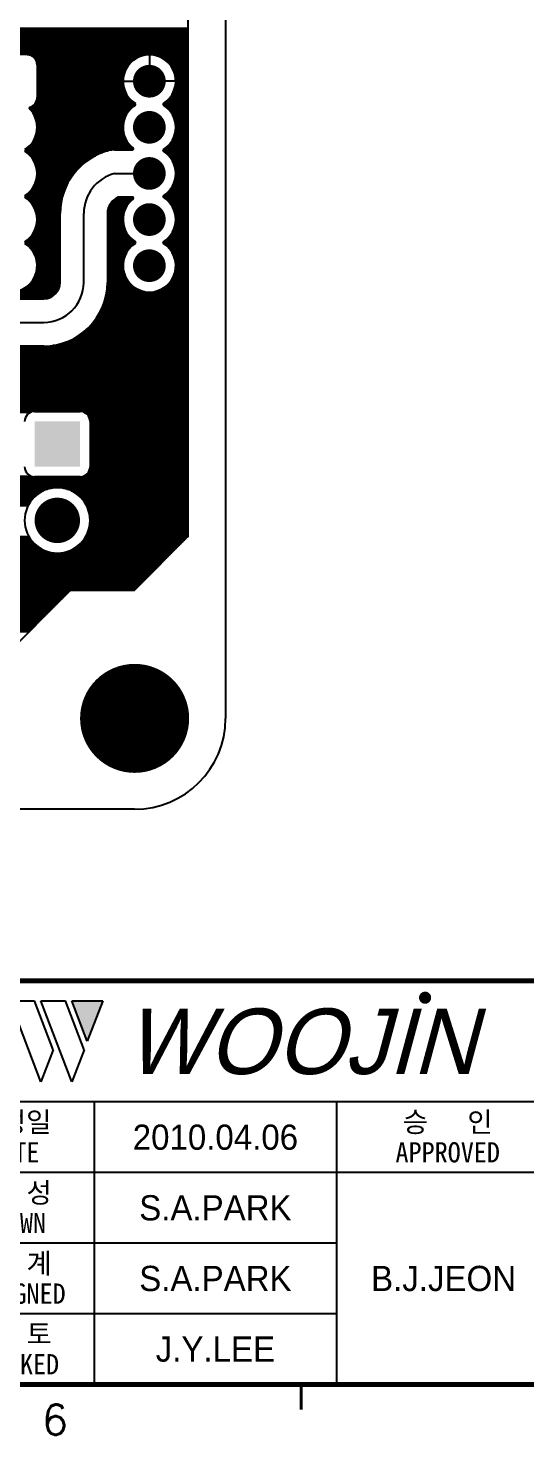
# Model space of a CAD drawing. Extents: x 295 to 953, y 10 to 290.
# Drawn here: x 757.4 to 806.7, y 10 to 149.4 of the extents above; entities that cross this region are included whole.
import ezdxf
from ezdxf.enums import TextEntityAlignment as Align

# ---------------------------------------------------------------- set-up
doc = ezdxf.new("R2010")
doc.units = 0
doc.header["$LTSCALE"] = 5
doc.header["$MEASUREMENT"] = 0
doc.layers.get('0').update_dxf_attribs({"linetype": 'CONTINUOUS', "lineweight": 25})
for name, color, linetype in [('SHEET', 3, 'CONTINUOUS'), ('TOP_PHO', 15, 'CONTINUOUS'), ('문자', 4, 'CONTINUOUS'), ('테두리', 3, 'CONTINUOUS')]:
    doc.layers.add(name, color=color, linetype=linetype)
doc.styles.add('MARK', font='ARLRDBD.TTF')
doc.styles.get("Standard").update_dxf_attribs({"font": 'simplex.shx'})
doc.styles.add('굴림', font='')
doc.styles.add('굴림체', font='')
doc.styles.get('굴림').set_extended_font_data('Gulim')
doc.styles.get('굴림체').set_extended_font_data('GulimChe')

# ---------------------------------------------------------------- blocks, each defined once
blk = doc.blocks.new('B')
at = {"layer": '문자'}
blk.add_hatch(color=256, dxfattribs=at).paths.add_polyline_path([(13.79, 10), (15.31, 6), (16.84, 10)])
at = {"color": 4, "const_width": 0.6}
blk.add_lwpolyline([(48.46, 10.32, 1), (49.06, 10.32, 1)], format="xyb", close=True, dxfattribs=at)
at = {"layer": '문자'}
for p, q in [((10.73, 2), (7.68, 10)), ((7.68, 10), (10.09, 10)), ((11.94, 5.16), (10.09, 10)), ((10.73, 10), (13.15, 10)), ((13.79, 2), (10.73, 10)), ((14.99, 5.16), (13.15, 10)), ((13.79, 10), (16.84, 10)), ((15.31, 6), (13.79, 10)), ((16.84, 10), (15.31, 6)), ((11.94, 5.16), (10.73, 2)), ((14.99, 5.16), (13.79, 2))]:
    blk.add_line(p, q, dxfattribs=at)
at = {"layer": '문자', "style": 'MARK', "oblique": 15}
blk.add_text('WOOJIN', height=6.5, dxfattribs=at).set_placement((36.4, 6), align=Align.MIDDLE_CENTER)
blk = doc.blocks.new('C')
at = {"layer": 'SHEET'}
for p, q in [((333, 43), (247, 43)), ((287, 43), (287, 15)), ((311, 43), (311, 15)), ((333, 36), (247, 36)), ((311, 29), (247, 29)), ((311, 22), (227, 22))]:
    blk.add_line(p, q, dxfattribs=at)
at = {"layer": '테두리'}
for points, const_width in [([(15, 285), (15, 15), (405, 15), (405, 285), (15, 285)], 0.5), ([(15, 55), (405, 55)], 0.5), ([(307.5, 12.5), (307.5, 15)], 0.3)]:
    blk.add_lwpolyline(points, dxfattribs=dict(at, const_width=const_width))
blk.add_blockref('B', (271, 43))
at = {"layer": '문자', "style": '굴림체'}
for s, p in [('작성일', (279, 41)), ('승   인', (322, 41)), ('APPROVED', (322, 38)), ('DATE', (279, 38)), ('작  성', (279, 34)), ('DRAWN', (279, 31)), ('설  계', (279, 27)), ('DESIGNED', (279, 24)), ('검  토', (279, 20)), ('CHECKED', (279, 17))]:
    blk.add_text(s, height=2, dxfattribs=at).set_placement(p, align=Align.MIDDLE_CENTER)
at = {"layer": '문자'}
blk.add_text('6', height=3, dxfattribs=at).set_placement((283.12, 11.5), align=Align.MIDDLE)

msp = doc.modelspace()

# ---------------------------------------------------------------- linework, layer by layer
for points, const_width in [([(768.63, 144.14, 1), (770.25, 144.14, 1)], 1.62), ([(768.63, 139.57, 1), (770.25, 139.57, 1)], 1.62), ([(768.63, 135, 1), (770.25, 135, 1)], 1.62), ([(768.63, 130.43, 1), (770.25, 130.43, 1)], 1.62), ([(768.63, 125.86, 1), (770.25, 125.86, 1)], 1.62), ([(759.2, 100.62, 1), (761.45, 100.62, 1)], 2.25), ([(765.28, 81, 1), (770.68, 81, 1)], 5.4)]:
    msp.add_lwpolyline(points, format="xyb", close=True, dxfattribs=dict(const_width=const_width))
msp.add_solid([(762.58, 110.43), (762.58, 105.93), (758.08, 110.43), (758.08, 105.93)])
at = {"layer": 'TOP_PHO', "color": 7}
for p, q in [((776.98, 261), (776.98, 81)), ((773.29, 99.07), (773.29, 246.53)), ((753.75, 149.24), (773.29, 149.24)), ((753.76, 149.4), (773.29, 149.4)), ((753.39, 147.78), (773.29, 147.78)), ((753.46, 147.94), (773.29, 147.94)), ((753.53, 148.1), (773.29, 148.1)), ((753.58, 148.27), (773.29, 148.27)), ((753.63, 148.43), (773.29, 148.43)), ((753.67, 148.59), (773.29, 148.59)), ((753.7, 148.75), (773.29, 148.75)), ((753.73, 148.91), (773.29, 148.91)), ((753.74, 149.08), (773.29, 149.08)), ((752.73, 146.81), (773.29, 146.81)), ((752.87, 146.97), (773.29, 146.97)), ((753, 147.13), (773.29, 147.13)), ((753.12, 147.29), (773.29, 147.29)), ((753.22, 147.46), (773.29, 147.46)), ((753.31, 147.62), (773.29, 147.62)), ((757.79, 146.65), (768.69, 146.65)), ((758.02, 146.48), (768.28, 146.48)), ((769.44, 146.75), (769.44, 145.76)), ((770.18, 146.65), (773.29, 146.65)), ((770.59, 146.48), (773.29, 146.48)), ((758.16, 146.32), (768, 146.32)), ((758.25, 146.16), (767.78, 146.16)), ((758.3, 146), (767.6, 146)), ((758.33, 145.84), (767.45, 145.84)), ((758.33, 145.76), (758.33, 142.52)), ((758.33, 145.67), (767.32, 145.67)), ((758.33, 145.51), (767.21, 145.51)), ((758.33, 145.35), (767.12, 145.35)), ((758.33, 145.19), (767.04, 145.19)), ((758.33, 145.03), (766.98, 145.03)), ((770.87, 146.32), (773.29, 146.32)), ((771.09, 146.16), (773.29, 146.16)), ((771.27, 146), (773.29, 146)), ((771.42, 145.84), (773.29, 145.84)), ((771.55, 145.67), (773.29, 145.67)), ((771.66, 145.51), (773.29, 145.51)), ((771.75, 145.35), (773.29, 145.35)), ((771.83, 145.19), (773.29, 145.19)), ((771.89, 145.03), (773.29, 145.03)), ((758.33, 144.86), (766.93, 144.86)), ((758.33, 144.7), (766.89, 144.7)), ((758.33, 144.54), (766.86, 144.54)), ((758.33, 144.38), (766.84, 144.38)), ((758.33, 144.22), (766.83, 144.22)), ((758.33, 144.05), (766.83, 144.05)), ((758.33, 143.89), (766.84, 143.89)), ((758.33, 143.73), (766.86, 143.73)), ((766.83, 144.14), (767.82, 144.14)), ((772.05, 144.14), (771.06, 144.14)), ((771.94, 144.86), (773.29, 144.86)), ((771.99, 144.7), (773.29, 144.7)), ((772.01, 143.73), (773.29, 143.73)), ((772.02, 144.54), (773.29, 144.54)), ((772.03, 143.89), (773.29, 143.89)), ((772.04, 144.38), (773.29, 144.38)), ((772.04, 144.22), (773.29, 144.22)), ((772.04, 144.05), (773.29, 144.05)), ((758.3, 142.27), (767.62, 142.27)), ((758.33, 143.57), (766.89, 143.57)), ((758.33, 143.41), (766.93, 143.41)), ((758.33, 143.24), (766.99, 143.24)), ((758.33, 143.08), (767.05, 143.08)), ((758.33, 142.92), (767.13, 142.92)), ((758.33, 142.76), (767.22, 142.76)), ((758.33, 142.6), (767.33, 142.6)), ((758.33, 142.43), (767.46, 142.43)), ((771.25, 142.27), (773.29, 142.27)), ((771.41, 142.43), (773.29, 142.43)), ((771.54, 142.6), (773.29, 142.6)), ((771.65, 142.76), (773.29, 142.76)), ((771.74, 142.92), (773.29, 142.92)), ((771.82, 143.08), (773.29, 143.08)), ((771.89, 143.24), (773.29, 143.24)), ((771.94, 143.41), (773.29, 143.41)), ((771.98, 143.57), (773.29, 143.57)), ((757.54, 141.46), (767.63, 141.46)), ((757.68, 141.3), (767.48, 141.3)), ((757.75, 141.62), (767.82, 141.62)), ((757.81, 141.14), (767.35, 141.14)), ((757.92, 140.98), (767.23, 140.98)), ((758, 141.79), (768.05, 141.79)), ((758.02, 140.81), (767.14, 140.81)), ((758.14, 141.95), (768.03, 141.95)), ((758.24, 142.11), (767.8, 142.11)), ((770.82, 141.79), (773.29, 141.79)), ((770.85, 141.95), (773.29, 141.95)), ((771.05, 141.62), (773.29, 141.62)), ((771.07, 142.11), (773.29, 142.11)), ((771.24, 141.46), (773.29, 141.46)), ((771.39, 141.3), (773.29, 141.3)), ((771.52, 141.14), (773.29, 141.14)), ((771.64, 140.98), (773.29, 140.98)), ((771.73, 140.81), (773.29, 140.81)), ((758.1, 140.65), (767.06, 140.65)), ((758.16, 140.49), (766.99, 140.49)), ((758.22, 140.33), (766.94, 140.33)), ((758.26, 140.17), (766.89, 140.17)), ((758.29, 140), (766.86, 140)), ((758.32, 139.84), (766.84, 139.84)), ((758.33, 139.68), (766.83, 139.68)), ((758.33, 139.52), (766.83, 139.52)), ((771.81, 140.65), (773.29, 140.65)), ((771.88, 140.49), (773.29, 140.49)), ((771.93, 140.33), (773.29, 140.33)), ((771.98, 140.17), (773.29, 140.17)), ((772.01, 140), (773.29, 140)), ((772.03, 139.84), (773.29, 139.84)), ((772.04, 139.68), (773.29, 139.68)), ((772.04, 139.52), (773.29, 139.52)), ((757.85, 138.06), (767.31, 138.06)), ((757.95, 138.22), (767.2, 138.22)), ((758.04, 138.38), (767.11, 138.38)), ((758.12, 138.55), (767.04, 138.55)), ((758.18, 138.71), (766.97, 138.71)), ((758.23, 138.87), (766.92, 138.87)), ((758.27, 139.03), (766.88, 139.03)), ((758.3, 139.19), (766.85, 139.19)), ((758.32, 139.36), (766.83, 139.36)), ((771.56, 138.06), (773.29, 138.06)), ((771.67, 138.22), (773.29, 138.22)), ((771.76, 138.38), (773.29, 138.38)), ((771.84, 138.55), (773.29, 138.55)), ((771.9, 138.71), (773.29, 138.71)), ((771.95, 138.87), (773.29, 138.87)), ((771.99, 139.03), (773.29, 139.03)), ((772.02, 139.19), (773.29, 139.19)), ((772.04, 139.36), (773.29, 139.36)), ((757.07, 137.25), (765.35, 137.25)), ((757.18, 137.41), (767.88, 137.41)), ((757.29, 137.09), (764.84, 137.09)), ((757.4, 137.57), (767.76, 137.57)), ((757.48, 136.93), (764.44, 136.93)), ((757.57, 137.74), (767.58, 137.74)), ((757.64, 136.76), (764.1, 136.76)), ((757.72, 137.9), (767.43, 137.9)), ((766, 137.34), (767.79, 137.34)), ((770.79, 137.25), (773.29, 137.25)), ((770.9, 137.41), (773.29, 137.41)), ((771, 137.09), (773.29, 137.09)), ((771.11, 137.57), (773.29, 137.57)), ((771.2, 136.93), (773.29, 136.93)), ((771.29, 137.74), (773.29, 137.74)), ((771.36, 136.76), (773.29, 136.76)), ((771.44, 137.9), (773.29, 137.9)), ((757.78, 136.6), (763.8, 136.6)), ((757.9, 136.44), (763.54, 136.44)), ((758, 136.28), (763.3, 136.28)), ((758.08, 136.12), (763.08, 136.12)), ((758.15, 135.95), (762.88, 135.95)), ((758.21, 135.79), (762.7, 135.79)), ((758.25, 135.63), (762.53, 135.63)), ((758.29, 135.47), (762.37, 135.47)), ((758.31, 135.31), (762.22, 135.31)), ((771.5, 136.6), (773.29, 136.6)), ((771.61, 136.44), (773.29, 136.44)), ((771.71, 136.28), (773.29, 136.28)), ((771.8, 136.12), (773.29, 136.12)), ((771.87, 135.95), (773.29, 135.95)), ((771.92, 135.79), (773.29, 135.79)), ((771.97, 135.63), (773.29, 135.63)), ((772, 135.47), (773.29, 135.47)), ((772.03, 135.31), (773.29, 135.31)), ((758.06, 133.85), (761.25, 133.85)), ((758.13, 134.01), (761.33, 134.01)), ((758.19, 134.17), (761.41, 134.17)), ((758.24, 134.33), (761.51, 134.33)), ((758.28, 134.5), (761.61, 134.5)), ((758.31, 134.66), (761.71, 134.66)), ((758.32, 134.82), (761.83, 134.82)), ((758.33, 135.14), (762.08, 135.14)), ((758.33, 134.98), (761.95, 134.98)), ((766, 135), (769.44, 135)), ((771.78, 133.85), (773.29, 133.85)), ((771.85, 134.01), (773.29, 134.01)), ((771.91, 134.17), (773.29, 134.17)), ((771.96, 134.33), (773.29, 134.33)), ((772, 134.5), (773.29, 134.5)), ((772.02, 134.66), (773.29, 134.66)), ((772.04, 135.14), (773.29, 135.14)), ((772.04, 134.82), (773.29, 134.82)), ((772.05, 134.98), (773.29, 134.98)), ((757.07, 132.71), (760.82, 132.71)), ((757.24, 132.88), (760.87, 132.88)), ((757.24, 132.55), (760.78, 132.55)), ((757.44, 133.04), (760.92, 133.04)), ((757.61, 133.2), (760.97, 133.2)), ((757.75, 133.36), (761.03, 133.36)), ((757.87, 133.52), (761.1, 133.52)), ((757.97, 133.69), (761.17, 133.69)), ((766.15, 132.55), (767.88, 132.55)), ((767.79, 132.66), (766.38, 132.66)), ((770.78, 132.71), (773.29, 132.71)), ((770.95, 132.88), (773.29, 132.88)), ((770.95, 132.55), (773.29, 132.55)), ((771.16, 133.04), (773.29, 133.04)), ((771.32, 133.2), (773.29, 133.2)), ((771.47, 133.36), (773.29, 133.36)), ((771.59, 133.52), (773.29, 133.52)), ((771.69, 133.69), (773.29, 133.69)), ((757.44, 132.39), (760.74, 132.39)), ((757.61, 132.23), (760.71, 132.23)), ((757.75, 132.07), (760.68, 132.07)), ((757.87, 131.9), (760.66, 131.9)), ((757.98, 131.74), (760.64, 131.74)), ((758.06, 131.58), (760.62, 131.58)), ((758.13, 131.42), (760.61, 131.42)), ((758.19, 131.26), (760.61, 131.26)), ((758.24, 131.09), (760.6, 131.09)), ((760.6, 124.2), (760.6, 131.04)), ((762.94, 124.2), (762.94, 131.04)), ((765.28, 131.09), (766.91, 131.09)), ((765.28, 131.04), (765.28, 124.2)), ((765.29, 131.26), (766.96, 131.26)), ((765.32, 131.42), (767.02, 131.42)), ((765.37, 131.58), (767.09, 131.58)), ((765.43, 131.74), (767.18, 131.74)), ((765.51, 131.9), (767.28, 131.9)), ((765.61, 132.07), (767.4, 132.07)), ((765.74, 132.23), (767.54, 132.23)), ((765.92, 132.39), (767.71, 132.39)), ((771.16, 132.39), (773.29, 132.39)), ((771.33, 132.23), (773.29, 132.23)), ((771.47, 132.07), (773.29, 132.07)), ((771.59, 131.9), (773.29, 131.9)), ((771.69, 131.74), (773.29, 131.74)), ((771.78, 131.58), (773.29, 131.58)), ((771.85, 131.42), (773.29, 131.42)), ((771.91, 131.26), (773.29, 131.26)), ((771.96, 131.09), (773.29, 131.09)), ((758.25, 129.8), (760.6, 129.8)), ((758.28, 130.93), (760.6, 130.93)), ((758.29, 129.96), (760.6, 129.96)), ((758.31, 130.77), (760.6, 130.77)), ((758.31, 130.12), (760.6, 130.12)), ((758.32, 130.61), (760.6, 130.61)), ((758.33, 130.45), (760.6, 130.45)), ((758.33, 130.28), (760.6, 130.28)), ((765.28, 130.93), (766.87, 130.93)), ((765.28, 130.77), (766.85, 130.77)), ((765.28, 130.61), (766.83, 130.61)), ((765.28, 130.45), (766.83, 130.45)), ((765.28, 130.28), (766.83, 130.28)), ((765.28, 130.12), (766.84, 130.12)), ((765.28, 129.96), (766.87, 129.96)), ((765.28, 129.8), (766.9, 129.8)), ((771.97, 129.8), (773.29, 129.8)), ((772, 130.93), (773.29, 130.93)), ((772, 129.96), (773.29, 129.96)), ((772.02, 130.77), (773.29, 130.77)), ((772.03, 130.12), (773.29, 130.12)), ((772.04, 130.61), (773.29, 130.61)), ((772.04, 130.28), (773.29, 130.28)), ((772.05, 130.45), (773.29, 130.45)), ((757.28, 128.34), (760.6, 128.34)), ((757.48, 128.5), (760.6, 128.5)), ((757.64, 128.66), (760.6, 128.66)), ((757.78, 128.83), (760.6, 128.83)), ((757.9, 128.99), (760.6, 128.99)), ((757.99, 129.15), (760.6, 129.15)), ((758.08, 129.31), (760.6, 129.31)), ((758.15, 129.47), (760.6, 129.47)), ((758.21, 129.64), (760.6, 129.64)), ((765.28, 129.64), (766.95, 129.64)), ((765.28, 129.47), (767.01, 129.47)), ((765.28, 129.31), (767.08, 129.31)), ((765.28, 129.15), (767.16, 129.15)), ((765.28, 128.99), (767.26, 128.99)), ((765.28, 128.83), (767.38, 128.83)), ((765.28, 128.66), (767.51, 128.66)), ((765.28, 128.5), (767.67, 128.5)), ((765.28, 128.34), (767.87, 128.34)), ((771, 128.34), (773.29, 128.34)), ((771.2, 128.5), (773.29, 128.5)), ((771.36, 128.66), (773.29, 128.66)), ((771.5, 128.83), (773.29, 128.83)), ((771.61, 128.99), (773.29, 128.99)), ((771.71, 129.15), (773.29, 129.15)), ((771.79, 129.31), (773.29, 129.31)), ((771.86, 129.47), (773.29, 129.47)), ((771.92, 129.64), (773.29, 129.64)), ((757.07, 128.18), (760.6, 128.18)), ((757.19, 128.02), (760.6, 128.02)), ((757.4, 127.85), (760.6, 127.85)), ((757.58, 127.69), (760.6, 127.69)), ((757.72, 127.53), (760.6, 127.53)), ((757.85, 127.37), (760.6, 127.37)), ((757.95, 127.21), (760.6, 127.21)), ((758.04, 127.04), (760.6, 127.04)), ((758.12, 126.88), (760.6, 126.88)), ((765.28, 128.18), (768.08, 128.18)), ((765.28, 128.02), (767.97, 128.02)), ((765.28, 127.85), (767.76, 127.85)), ((765.28, 127.69), (767.58, 127.69)), ((765.28, 127.53), (767.43, 127.53)), ((765.28, 127.37), (767.31, 127.37)), ((765.28, 127.21), (767.2, 127.21)), ((765.28, 127.04), (767.11, 127.04)), ((765.28, 126.88), (767.04, 126.88)), ((770.79, 128.18), (773.29, 128.18)), ((770.9, 128.02), (773.29, 128.02)), ((771.12, 127.85), (773.29, 127.85)), ((771.29, 127.69), (773.29, 127.69)), ((771.44, 127.53), (773.29, 127.53)), ((771.56, 127.37), (773.29, 127.37)), ((771.67, 127.21), (773.29, 127.21)), ((771.76, 127.04), (773.29, 127.04)), ((771.84, 126.88), (773.29, 126.88)), ((758.18, 126.72), (760.6, 126.72)), ((758.23, 126.56), (760.6, 126.56)), ((758.27, 126.4), (760.6, 126.4)), ((758.3, 126.23), (760.6, 126.23)), ((758.32, 126.07), (760.6, 126.07)), ((758.32, 125.59), (760.6, 125.59)), ((758.33, 125.91), (760.6, 125.91)), ((758.33, 125.75), (760.6, 125.75)), ((765.28, 126.72), (766.97, 126.72)), ((765.28, 126.56), (766.92, 126.56)), ((765.28, 126.4), (766.88, 126.4)), ((765.28, 126.23), (766.85, 126.23)), ((765.28, 126.07), (766.83, 126.07)), ((765.28, 125.91), (766.83, 125.91)), ((765.28, 125.75), (766.83, 125.75)), ((765.28, 125.59), (766.84, 125.59)), ((771.9, 126.72), (773.29, 126.72)), ((771.95, 126.56), (773.29, 126.56)), ((771.99, 126.4), (773.29, 126.4)), ((772.02, 126.23), (773.29, 126.23)), ((772.03, 125.59), (773.29, 125.59)), ((772.04, 126.07), (773.29, 126.07)), ((772.04, 125.75), (773.29, 125.75)), ((772.04, 125.91), (773.29, 125.91)), ((757.68, 124.13), (760.6, 124.13)), ((757.81, 124.29), (760.6, 124.29)), ((757.92, 124.45), (760.6, 124.45)), ((758.01, 124.61), (760.6, 124.61)), ((758.1, 124.78), (760.6, 124.78)), ((758.16, 124.94), (760.6, 124.94)), ((758.22, 125.1), (760.6, 125.1)), ((758.26, 125.26), (760.6, 125.26)), ((758.29, 125.42), (760.6, 125.42)), ((765.28, 125.42), (766.86, 125.42)), ((765.28, 125.26), (766.89, 125.26)), ((765.28, 125.1), (766.94, 125.1)), ((765.28, 124.94), (766.99, 124.94)), ((765.28, 124.78), (767.06, 124.78)), ((765.28, 124.61), (767.14, 124.61)), ((765.28, 124.45), (767.24, 124.45)), ((765.28, 124.29), (767.35, 124.29)), ((765.28, 124.13), (767.48, 124.13)), ((771.39, 124.13), (773.29, 124.13)), ((771.52, 124.29), (773.29, 124.29)), ((771.64, 124.45), (773.29, 124.45)), ((771.73, 124.61), (773.29, 124.61)), ((771.81, 124.78), (773.29, 124.78)), ((771.88, 124.94), (773.29, 124.94)), ((771.93, 125.1), (773.29, 125.1)), ((771.98, 125.26), (773.29, 125.26)), ((772.01, 125.42), (773.29, 125.42)), ((738.44, 122.83), (759.85, 122.83)), ((738.49, 122.99), (760.06, 122.99)), ((738.55, 123.16), (760.22, 123.16)), ((756.33, 123.32), (760.34, 123.32)), ((756.8, 123.48), (760.43, 123.48)), ((757.1, 123.64), (760.5, 123.64)), ((757.33, 123.8), (760.55, 123.8)), ((757.52, 123.97), (760.58, 123.97)), ((765.13, 122.83), (773.29, 122.83)), ((765.16, 122.99), (773.29, 122.99)), ((765.19, 123.16), (773.29, 123.16)), ((765.22, 123.32), (768.83, 123.32)), ((765.24, 123.48), (768.36, 123.48)), ((765.26, 123.64), (768.05, 123.64)), ((765.27, 123.8), (767.82, 123.8)), ((765.28, 123.97), (767.64, 123.97)), ((770.04, 123.32), (773.29, 123.32)), ((770.51, 123.48), (773.29, 123.48)), ((770.82, 123.64), (773.29, 123.64)), ((771.05, 123.8), (773.29, 123.8)), ((771.23, 123.97), (773.29, 123.97)), ((738.37, 122.67), (759.51, 122.67)), ((747.49, 122.58), (758.98, 122.58)), ((764.61, 121.37), (773.29, 121.37)), ((764.69, 121.54), (773.29, 121.54)), ((764.76, 121.7), (773.29, 121.7)), ((764.83, 121.86), (773.29, 121.86)), ((764.89, 122.02), (773.29, 122.02)), ((764.95, 122.18), (773.29, 122.18)), ((765, 122.35), (773.29, 122.35)), ((765.05, 122.51), (773.29, 122.51)), ((765.09, 122.67), (773.29, 122.67)), ((747.46, 120.24), (758.98, 120.24)), ((763.6, 119.92), (773.29, 119.92)), ((763.74, 120.08), (773.29, 120.08)), ((763.88, 120.24), (773.29, 120.24)), ((764.01, 120.4), (773.29, 120.4)), ((764.12, 120.56), (773.29, 120.56)), ((764.23, 120.73), (773.29, 120.73)), ((764.34, 120.89), (773.29, 120.89)), ((764.44, 121.05), (773.29, 121.05)), ((764.53, 121.21), (773.29, 121.21)), ((761.9, 118.62), (773.29, 118.62)), ((762.19, 118.78), (773.29, 118.78)), ((762.45, 118.94), (773.29, 118.94)), ((762.68, 119.11), (773.29, 119.11)), ((762.9, 119.27), (773.29, 119.27)), ((763.09, 119.43), (773.29, 119.43)), ((763.27, 119.59), (773.29, 119.59)), ((763.44, 119.75), (773.29, 119.75)), ((745.7, 117.16), (773.29, 117.16)), ((745.86, 117.32), (773.29, 117.32)), ((746.05, 117.49), (773.29, 117.49)), ((746.31, 117.65), (773.29, 117.65)), ((746.7, 117.81), (773.29, 117.81)), ((758.98, 117.9), (747.46, 117.9)), ((759.92, 117.97), (773.29, 117.97)), ((760.68, 118.13), (773.29, 118.13)), ((761.18, 118.3), (773.29, 118.3)), ((761.57, 118.46), (773.29, 118.46)), ((745.17, 115.87), (773.29, 115.87)), ((745.17, 115.7), (773.29, 115.7)), ((745.18, 116.03), (773.29, 116.03)), ((745.21, 116.19), (773.29, 116.19)), ((745.25, 116.35), (773.29, 116.35)), ((745.31, 116.51), (773.29, 116.51)), ((745.38, 116.68), (773.29, 116.68)), ((745.46, 116.84), (773.29, 116.84)), ((745.57, 117), (773.29, 117)), ((745.17, 115.54), (773.29, 115.54)), ((745.17, 115.38), (773.29, 115.38)), ((745.17, 115.22), (773.29, 115.22)), ((745.17, 115.06), (773.29, 115.06)), ((745.17, 114.89), (773.29, 114.89)), ((745.17, 114.73), (773.29, 114.73)), ((745.17, 114.57), (773.29, 114.57)), ((745.17, 114.41), (773.29, 114.41)), ((745.17, 114.25), (773.29, 114.25)), ((745.17, 114.08), (773.29, 114.08)), ((745.17, 113.92), (773.29, 113.92)), ((745.17, 113.76), (773.29, 113.76)), ((745.17, 113.6), (773.29, 113.6)), ((745.17, 113.44), (773.29, 113.44)), ((745.17, 113.27), (773.29, 113.27)), ((745.17, 113.11), (773.29, 113.11)), ((745.17, 112.95), (773.29, 112.95)), ((745.17, 112.79), (773.29, 112.79)), ((745.17, 112.63), (773.29, 112.63)), ((745.17, 112.46), (773.29, 112.46)), ((745.17, 112.3), (773.29, 112.3)), ((745.17, 112.14), (773.29, 112.14)), ((745.17, 111.98), (773.29, 111.98)), ((745.17, 111.82), (773.29, 111.82)), ((745.17, 111.65), (773.29, 111.65)), ((745.17, 111.49), (773.29, 111.49)), ((751.19, 111.33), (757.66, 111.33)), ((758.08, 111.42), (762.58, 111.42)), ((762.99, 111.33), (773.29, 111.33)), ((763.24, 111.17), (773.29, 111.17)), ((763.38, 111.01), (773.29, 111.01)), ((763.48, 110.84), (773.29, 110.84)), ((763.54, 110.68), (773.29, 110.68)), ((763.56, 110.52), (773.29, 110.52)), ((763.57, 110.43), (763.57, 105.93)), ((763.57, 110.36), (773.29, 110.36)), ((763.57, 110.2), (773.29, 110.2)), ((763.57, 110.03), (773.29, 110.03)), ((763.57, 109.87), (773.29, 109.87)), ((763.57, 109.71), (773.29, 109.71)), ((763.57, 109.55), (773.29, 109.55)), ((763.57, 109.39), (773.29, 109.39)), ((763.57, 109.22), (773.29, 109.22)), ((763.57, 109.06), (773.29, 109.06)), ((763.57, 108.9), (773.29, 108.9)), ((763.57, 108.74), (773.29, 108.74)), ((763.57, 108.58), (773.29, 108.58)), ((763.57, 108.41), (773.29, 108.41)), ((763.57, 108.25), (773.29, 108.25)), ((763.57, 108.09), (773.29, 108.09)), ((763.57, 107.93), (773.29, 107.93)), ((763.57, 107.77), (773.29, 107.77)), ((763.57, 107.6), (773.29, 107.6)), ((763.57, 107.44), (773.29, 107.44)), ((763.57, 107.28), (773.29, 107.28)), ((763.57, 107.12), (773.29, 107.12)), ((763.57, 106.96), (773.29, 106.96)), ((763.57, 106.79), (773.29, 106.79)), ((763.57, 106.63), (773.29, 106.63)), ((763.57, 106.47), (773.29, 106.47)), ((763.57, 106.31), (773.29, 106.31)), ((763.57, 106.15), (773.29, 106.15)), ((763.57, 105.98), (773.29, 105.98)), ((745.17, 104.85), (773.29, 104.85)), ((745.17, 104.69), (773.29, 104.69)), ((751.1, 105.01), (757.71, 105.01)), ((762.58, 104.94), (758.08, 104.94)), ((762.95, 105.01), (773.29, 105.01)), ((763.22, 105.17), (773.29, 105.17)), ((763.37, 105.34), (773.29, 105.34)), ((763.47, 105.5), (773.29, 105.5)), ((763.53, 105.66), (773.29, 105.66)), ((763.56, 105.82), (773.29, 105.82)), ((745.17, 104.53), (773.29, 104.53)), ((745.17, 104.36), (773.29, 104.36)), ((745.17, 104.2), (773.29, 104.2)), ((745.17, 104.04), (773.29, 104.04)), ((745.17, 103.88), (773.29, 103.88)), ((751.38, 103.72), (759.37, 103.72)), ((751.8, 103.55), (758.95, 103.55)), ((752.11, 103.39), (758.65, 103.39)), ((752.35, 103.23), (758.41, 103.23)), ((761.28, 103.72), (773.29, 103.72)), ((761.7, 103.55), (773.29, 103.55)), ((762.01, 103.39), (773.29, 103.39)), ((762.25, 103.23), (773.29, 103.23)), ((752.55, 103.07), (758.2, 103.07)), ((752.72, 102.91), (758.03, 102.91)), ((752.87, 102.74), (757.88, 102.74)), ((753.01, 102.58), (757.75, 102.58)), ((753.12, 102.42), (757.63, 102.42)), ((753.22, 102.26), (757.53, 102.26)), ((753.31, 102.1), (757.44, 102.1)), ((762.45, 103.07), (773.29, 103.07)), ((762.62, 102.91), (773.29, 102.91)), ((762.77, 102.74), (773.29, 102.74)), ((762.91, 102.58), (773.29, 102.58)), ((763.02, 102.42), (773.29, 102.42)), ((763.12, 102.26), (773.29, 102.26)), ((763.21, 102.1), (773.29, 102.1)), ((763.29, 101.93), (773.29, 101.93)), ((763.36, 101.77), (773.29, 101.77)), ((763.41, 101.61), (773.29, 101.61)), ((763.46, 101.45), (773.29, 101.45)), ((763.5, 101.29), (773.29, 101.29)), ((763.53, 101.12), (773.29, 101.12)), ((763.55, 100.96), (773.29, 100.96)), ((763.56, 100.8), (773.29, 100.8)), ((763.56, 100.48), (773.29, 100.48)), ((763.57, 100.64), (773.29, 100.64)), ((753.24, 99.02), (757.51, 99.02)), ((763.14, 99.02), (773.27, 99.02)), ((763.23, 99.18), (773.29, 99.18)), ((763.3, 99.34), (773.29, 99.34)), ((763.37, 99.5), (773.29, 99.5)), ((763.42, 99.67), (773.29, 99.67)), ((763.47, 99.83), (773.29, 99.83)), ((763.51, 99.99), (773.29, 99.99)), ((763.53, 100.15), (773.29, 100.15)), ((763.55, 100.31), (773.29, 100.31)), ((767.97, 93.72), (773.26, 99.01)), ((751.88, 97.72), (758.88, 97.72)), ((752.16, 97.88), (758.59, 97.88)), ((752.39, 98.05), (758.36, 98.05)), ((752.59, 98.21), (758.16, 98.21)), ((752.76, 98.37), (758, 98.37)), ((752.9, 98.53), (757.85, 98.53)), ((753.03, 98.69), (757.72, 98.69)), ((753.14, 98.86), (757.61, 98.86)), ((761.78, 97.72), (771.97, 97.72)), ((762.06, 97.88), (772.13, 97.88)), ((762.29, 98.05), (772.3, 98.05)), ((762.49, 98.21), (772.46, 98.21)), ((762.66, 98.37), (772.62, 98.37)), ((762.8, 98.53), (772.78, 98.53)), ((762.93, 98.69), (772.94, 98.69)), ((763.04, 98.86), (773.11, 98.86)), ((741.48, 96.26), (770.51, 96.26)), ((741.76, 96.43), (770.68, 96.43)), ((742.02, 96.59), (770.84, 96.59)), ((742.25, 96.75), (771, 96.75)), ((742.47, 96.91), (771.16, 96.91)), ((742.66, 97.07), (771.32, 97.07)), ((742.85, 97.24), (771.49, 97.24)), ((750.76, 97.4), (759.99, 97.4)), ((751.49, 97.56), (759.26, 97.56)), ((760.66, 97.4), (771.65, 97.4)), ((761.39, 97.56), (771.81, 97.56)), ((635.18, 94.81), (769.06, 94.81)), ((635.29, 94.97), (769.22, 94.97)), ((635.38, 95.13), (769.38, 95.13)), ((635.46, 95.29), (769.54, 95.29)), ((738.96, 95.45), (769.7, 95.45)), ((739.83, 95.62), (769.87, 95.62)), ((740.38, 95.78), (770.03, 95.78)), ((740.81, 95.94), (770.19, 95.94)), ((741.17, 96.1), (770.35, 96.1)), ((634.87, 94.32), (768.57, 94.32)), ((634.87, 94.16), (768.41, 94.16)), ((634.87, 94), (768.25, 94)), ((634.87, 93.83), (768.08, 93.83)), ((634.87, 93.67), (761.62, 93.67)), ((634.87, 93.51), (761.46, 93.51)), ((634.93, 94.48), (768.73, 94.48)), ((635.06, 94.64), (768.89, 94.64)), ((754.86, 86.91), (761.61, 93.66)), ((761.68, 93.69), (767.9, 93.69)), ((634.87, 93.35), (761.3, 93.35)), ((634.87, 93.19), (761.14, 93.19)), ((634.87, 93.02), (760.97, 93.02)), ((634.87, 92.86), (760.81, 92.86)), ((634.87, 92.7), (760.65, 92.7)), ((634.87, 92.54), (760.49, 92.54)), ((634.87, 92.38), (760.33, 92.38)), ((634.87, 92.21), (760.16, 92.21)), ((634.87, 92.05), (760, 92.05)), ((634.87, 91.89), (759.84, 91.89)), ((634.87, 91.73), (759.68, 91.73)), ((634.87, 91.57), (759.52, 91.57)), ((634.87, 91.4), (759.35, 91.4)), ((634.87, 91.24), (759.19, 91.24)), ((634.87, 91.08), (759.03, 91.08)), ((634.87, 90.92), (758.87, 90.92)), ((634.87, 90.76), (758.71, 90.76)), ((634.87, 90.59), (758.54, 90.59)), ((634.87, 90.43), (758.38, 90.43)), ((634.87, 90.27), (758.22, 90.27)), ((634.87, 90.11), (758.06, 90.11)), ((634.87, 89.95), (757.9, 89.95)), ((634.87, 89.78), (757.73, 89.78)), ((634.87, 89.62), (757.57, 89.62)), ((767.98, 72), (605.98, 72))]:
    msp.add_line(p, q, dxfattribs=at)
for centre, radius, start, end in [((757.34, 145.76), 0.99, 360, 90), ((769.44, 144.14), 2.61, 302.1493, 237.8507), ((757.34, 142.52), 0.99, 285.4345, 359.9999), ((755.72, 139.57), 2.61, 302.1494, 45.0525), ((757.63, 141.48), 0.09, 105.4369, 225.0564), ((769.44, 139.57), 2.61, 122.1493, 232.4975), ((768, 141.86), 0.09, 302.1548, 57.8452), ((770.87, 141.86), 0.09, 122.1548, 237.8452), ((769.44, 139.57), 2.61, 302.1493, 57.8507), ((755.72, 135), 2.61, 302.1493, 57.8507), ((767.04, 131.04), 6.43, 104.6824, 180), ((766, 135), 2.34, 90.0016, 104.684), ((767.79, 137.43), 0.09, 270.0016, 52.4932), ((770.87, 137.29), 0.09, 122.1548, 237.8452), ((769.44, 135), 2.61, 302.1493, 57.8507), ((767.04, 131.04), 4.09, 104.6824, 179.9999), ((755.72, 130.43), 2.61, 302.1493, 57.8507), ((767.04, 131.04), 1.75, 113.1251, 180.0001), ((766.38, 132.57), 0.09, 89.9986, 113.1148), ((769.44, 130.43), 2.61, 127.5025, 237.8507), ((767.79, 132.57), 0.09, 307.5082, 89.997), ((770.87, 132.71), 0.09, 122.1548, 237.8452), ((769.44, 130.43), 2.61, 302.1493, 57.8507), ((755.72, 125.86), 2.61, 122.1493, 57.8507), ((769.44, 125.86), 2.61, 122.1493, 57.8507), ((768, 128.14), 0.09, 302.1548, 57.8452), ((770.87, 128.14), 0.09, 122.1548, 237.8452), ((758.98, 124.2), 1.62, 270, 0), ((758.98, 124.2), 6.3, 270, 0), ((758.98, 124.2), 3.96, 270, 0), ((758.08, 110.43), 0.99, 90, 180), ((762.58, 110.43), 0.99, 360, 90), ((758.08, 105.93), 0.99, 180, 270), ((762.58, 105.93), 0.99, 270, 0), ((760.33, 100.62), 3.24, 0, 180), ((760.33, 100.62), 3.24, 0, 180), ((760.33, 100.62), 3.24, 180, 0), ((760.33, 100.62), 3.24, 180, 0), ((773.2, 99.07), 0.09, 314.9912, 359.9993), ((761.68, 93.6), 0.09, 89.9988, 135.0005), ((767.9, 93.78), 0.09, 270.0007, 314.9926), ((767.98, 81), 9, 270, 0)]:
    msp.add_arc(centre, radius, start, end, dxfattribs=at)

# ---------------------------------------------------------------- block references
msp.add_blockref('C', (476.98, 0))

# ---------------------------------------------------------------- texts
at = {"color": 4, "style": '굴림'}
for s, p in [('2010.04.06', (775.98, 39.5)), ('S.A.PARK', (775.98, 32.5)), ('S.A.PARK', (775.98, 25.5)), ('B.J.JEON', (798.57, 25.5)), ('J.Y.LEE', (775.98, 18.5))]:
    msp.add_text(s, height=2.5, dxfattribs=at).set_placement(p, align=Align.MIDDLE_CENTER)

doc.saveas('drawing.dxf')
